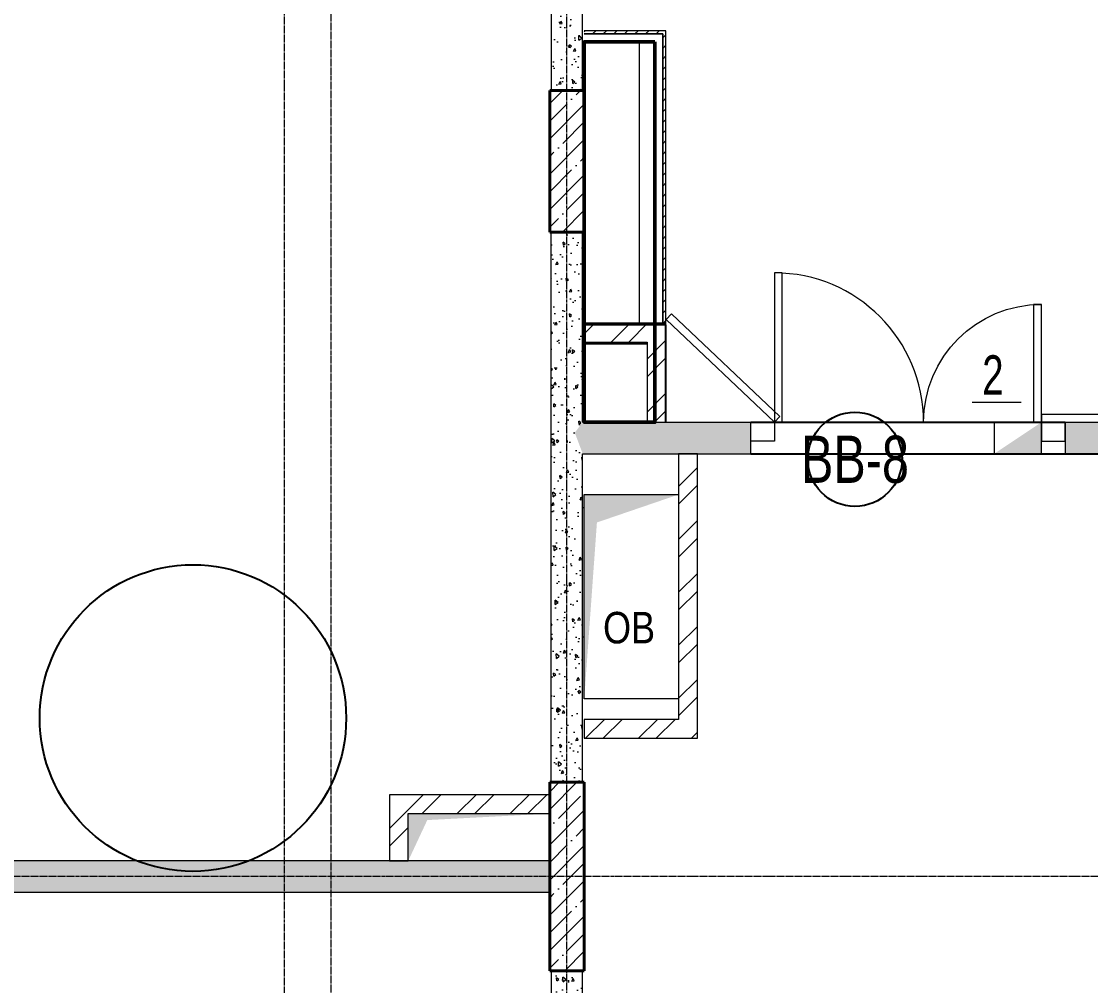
# Model space of a CAD drawing. Header units: millimetres. Extents: x -231292 to 573618, y -153144 to 564035.
# Drawn here: x 13212 to 20016, y 48536 to 54670 of the extents above; entities that cross this region are included whole.
import ezdxf
from ezdxf.enums import TextEntityAlignment as Align

# ---------------------------------------------------------------- set-up
doc = ezdxf.new("R2010")
doc.units = ezdxf.units.MM
doc.linetypes.add('CENTER2', pattern=[28.575, 19.05, -3.175, 3.175, -3.175])
doc.linetypes.add('HIDDEN2', pattern=[4.7625, 3.175, -1.5875])
doc.layers.get('0').update_dxf_attribs({"color": 250})
doc.layers.get('Defpoints').update_dxf_attribs({"color": 250})
for name, color, linetype, lineweight in [('!!! КОНСТРУКТИВ_несоответствия', 250, 'Continuous', 50), ('АР_Витраж марка', 250, 'Continuous', 9), ('АР_Двери_витраж', 250, 'Continuous', 9), ('АР_Колонны', 250, 'Continuous', 35), ('АР_Отв. марка', 250, 'Continuous', 9), ('АР_Отверстия', 250, 'Continuous', 9), ('АР_Стены ГКЛ', 250, 'Continuous', 15), ('АР_Стены ЖБ', 250, 'Continuous', 35), ('АР_Стены кирпич', 250, 'Continuous', 20), ('АР_Стены ПЕНОблок', 250, 'Continuous', 20), ('АР_Штриховка', 250, 'Continuous', 0), ('ОВ_Отопление', 250, 'Continuous', 0), ('ОВ_Шахты', 250, 'Continuous', 5), ('РД_Оси_100', 250, 'Continuous', 0), ('РД_проем_инж перемыч_фахверк', 250, 'Continuous', 18), ('СС_Отверстия', 250, 'Continuous', 9)]:
    doc.layers.add(name, color=color, linetype=linetype, lineweight=lineweight)
doc.layers.add('РД_Витраж_вн', color=250, linetype='Continuous')
doc.layers.add('РД_Проем', color=250, linetype='Continuous', lineweight=0, plot=False)
doc.styles.add('Arial0', font='arial.ttf')
doc.styles.add('Arial_09', font='ARIALN.TTF', dxfattribs={"width": 0.9})
doc.styles.add('style1', font='ARIALN.TTF')
pattern_1 = [(45, (8883.4, 13229.69), (-112.2532, 112.2532), []), (45, (8995.66, 13229.69), (-112.2532, 112.2532), [198.4375, -39.6875, 0, -39.6875])]
pattern_2 = [(45, (8883.4, 13229.69), (-168.3798, 168.3798), []), (45, (8995.66, 13229.69), (-168.3798, 168.3798), [])]
pattern_3 = [(45, (8883.4, 13229.69), (-168.3798, 168.3798), []), (45, (8995.66, 13229.69), (-168.3798, 168.3798), [])]

# ---------------------------------------------------------------- blocks, each defined once
blk = doc.blocks.new('СОШ_2200_АР_ОСИ_М100_28.05.24')
at = {"layer": 'РД_Оси_100', "linetype": 'CENTER2'}
blk.add_line((29555, 36000), (-5954.958, 36000), dxfattribs=at)
for points in [[(5849.555, 139938.679), (6000, 139538.679), (6000, -6194.559)], [(6300, -6195.83), (6300, 139538.679), (6450, 139938.679)], [(7800, -6155), (7800, 139938.679)]]:
    blk.add_lwpolyline(points, dxfattribs=at)
blk = doc.blocks.new('otv')
at = {"linetype": 'Continuous'}
blk.add_lwpolyline([(0, -1), (0, 0), (1, 0), (1, -1)], close=True, dxfattribs=at)
blk.add_solid([(0, -1), (0, 0), (0.1346, -0.1366), (1, 0)], dxfattribs=at)
blk = doc.blocks.new('MOK-МаркаПроема инж.')
blk.add_line((-1.328, -1.754), (1.802, -1.754))
at = {"color": 0, "style": 'Arial0', "width": 0.7}
blk.add_attdef('АР-ПРОЕМ:Коробка', text='', height=2.5, dxfattribs=at).set_placement((0, 0), align=Align.MIDDLE)
blk = doc.blocks.new('МаркаВитража1')
at = {"layer": 'Defpoints'}
blk.add_circle((0, 0), 3, dxfattribs=at)
at = {"color": 0, "linetype": 'ByBlock', "lineweight": -2, "style": 'Arial_09', "width": 0.9}
blk.add_attdef('АР-ОКНО:НАИМЕНОВАНИЕ', text='', height=3, dxfattribs=at).set_placement((0, 0), align=Align.MIDDLE)

msp = doc.modelspace()

# ---------------------------------------------------------------- hatches: boundary and pattern name
at = {"layer": 'АР_Стены ГКЛ', "linetype": 'Continuous', "lineweight": 0, "true_color": 0x000000}
h = msp.add_hatch(dxfattribs=at)
h.set_pattern_fill('ANSI31', color=18, scale=15, style=0)
h.set_pattern_definition([(45, (8883.46, 13219.686), (-33.67596, 33.67596), [])])
h.paths.add_polyline_path([(16793.458, 54609.686), (16793.458, 54589.686), (17293.458, 54589.686), (17313.458, 54609.686)], flags=0)
h = msp.add_hatch(dxfattribs=at)
h.set_pattern_fill('ANSI31', color=18, scale=15, angle=-360, style=0)
h.set_pattern_definition([(45, (8883.46, 13219.686), (-33.67596, 33.67596), [])])
h.paths.add_polyline_path([(17313.458, 54609.686), (17293.458, 54589.686), (17293.458, 52739.686), (17313.458, 52739.686)], flags=0)
at = {"layer": 'АР_Штриховка', "linetype": 'Continuous', "lineweight": 0}
h = msp.add_hatch(dxfattribs=at)
h.set_pattern_fill('AR-CONC', color=256, angle=45, style=0)
h.set_pattern_definition([(95, (8883.4, 13229.69), (140.09465, 117.5534), [19.05, -209.55]), (40, (8883.4, 13229.69), (-160.01845, 110.1767), [15.24, -167.6406]), (145.45144, (8895.08, 13239.48), (-19.9238, 227.7301), [16.19, -178.09024]), (91.1842, (8847.48, 13265.6), (221.4102, 161.9534), [28.575, -314.325]), (141.63556, (8865.93, 13279.1), (-7.0866, 342.8268), [24.285, -267.1356]), (36.18415, (8847.48, 13265.6), (-7.0866, 342.8268), [22.86, -251.4597]), (66, (8874.42, 13274.59), (179.52, 34.89515), [19.05, -209.55]), (11, (8874.42, 13274.59), (-86.5399, 173.9412), [15.24, -167.64]), (116.45145, (8889.38, 13277.5), (92.98005, 208.83634), [16.19, -178.0899]), (82.5, (8883.4, 13229.686), (-57.60547, 61.97341), [0, -165.608, 0, -170.18, 0, -168.275]), (52.5, (8883.4, 13229.69), (-23.58973, 118.087), [0, -97.028, 0, -161.798, 0, -64.135]), (12.5, (8843.35, 13189.634), (99.92786, 91.8262), [0, -63.5, 0, -198.12, 0, -262.89]), (2.5, (8825.39, 13171.67), (86.7639, 122.7224), [0, -82.55, 0, -131.572, 0, -186.69])])
h.paths.add_polyline_path([(16583.403, 54229.686), (16783.403, 54229.686), (16783.403, 54729.686), (16583.403, 54729.686)], flags=0)
h.paths.add_polyline_path([(16583.403, 57629.686), (16783.403, 57629.686), (16783.403, 57929.686), (16583.403, 57929.686)], flags=0)
at = {"layer": 'АР_Штриховка', "linetype": 'Continuous', "lineweight": 5}
h = msp.add_hatch(dxfattribs=at)
h.set_pattern_fill('ANSI35', color=256, scale=25, style=0)
h.set_pattern_definition(pattern_1)
h.paths.add_polyline_path([(16573.403, 53329.686), (16793.403, 53329.686), (16793.403, 54229.686), (16573.403, 54229.686)], flags=0)
at = {"layer": 'АР_Штриховка', "linetype": 'Continuous', "lineweight": 0}
h = msp.add_hatch(dxfattribs=at)
h.set_pattern_fill('AR-CONC', color=256, angle=45, style=0)
h.set_pattern_definition([(95, (8883.4, 13229.69), (140.09465, 117.5534), [19.05, -209.55]), (40, (8883.4, 13229.69), (-160.01845, 110.1767), [15.24, -167.6406]), (145.45144, (8895.08, 13239.48), (-19.9238, 227.7301), [16.19, -178.09024]), (91.1842, (8847.48, 13265.6), (221.4102, 161.9534), [28.575, -314.325]), (141.63556, (8865.93, 13279.1), (-7.0866, 342.8268), [24.285, -267.1356]), (36.18415, (8847.48, 13265.6), (-7.0866, 342.8268), [22.86, -251.4597]), (66, (8874.42, 13274.59), (179.52, 34.89515), [19.05, -209.55]), (11, (8874.42, 13274.59), (-86.5399, 173.9412), [15.24, -167.64]), (116.45145, (8889.38, 13277.5), (92.98005, 208.83634), [16.19, -178.0899]), (82.5, (8883.4, 13229.686), (-57.60547, 61.97341), [0, -165.608, 0, -170.18, 0, -168.275]), (52.5, (8883.4, 13229.69), (-23.58973, 118.087), [0, -97.028, 0, -161.798, 0, -64.135]), (12.5, (8843.35, 13189.634), (99.92786, 91.8262), [0, -63.5, 0, -198.12, 0, -262.89]), (2.5, (8825.39, 13171.67), (86.7639, 122.7224), [0, -82.55, 0, -131.572, 0, -186.69])])
h.paths.add_polyline_path([(16583.403, 49829.686), (16783.403, 49829.686), (16783.403, 50229.686), (16583.403, 50229.686)], flags=0)
h.paths.add_polyline_path([(16583.403, 50229.686), (16783.403, 50229.686), (16783.403, 51919.686), (16733.403, 52053.019), (16583.403, 52119.686)], flags=0)
h.paths.add_polyline_path([(16583.403, 52119.686), (16733.403, 52053.019), (16783.403, 52119.686), (16783.403, 52629.686), (16583.403, 52629.686)], flags=0)
h.paths.add_polyline_path([(16583.403, 52629.686), (16783.403, 52629.686), (16783.403, 53329.686), (16583.403, 53329.686)], flags=0)
h = msp.add_hatch(dxfattribs=at)
h.set_pattern_fill('ANSI32', color=256, scale=25, style=0)
h.set_pattern_definition(pattern_2)
h.paths.add_polyline_path([(16793.403, 52749.686), (16793.403, 52629.686), (17193.403, 52629.686), (17313.403, 52749.686)], flags=0)
h = msp.add_hatch(dxfattribs=at)
h.set_pattern_fill('ANSI32', color=256, scale=25, angle=-360, style=0)
h.set_pattern_definition(pattern_3)
h.paths.add_polyline_path([(17313.403, 52749.686), (17193.403, 52629.686), (17193.403, 52119.686), (17313.403, 52119.686)], flags=0)
h = msp.add_hatch(dxfattribs=at)
h.set_pattern_fill('AR-CONC', color=256, angle=45, style=0)
h.set_pattern_definition([(95, (8883.4, 13229.69), (140.09465, 117.5534), [19.05, -209.55]), (40, (8883.4, 13229.69), (-160.01845, 110.1767), [15.24, -167.6406]), (145.45144, (8895.08, 13239.48), (-19.9238, 227.7301), [16.19, -178.09024]), (91.1842, (8847.48, 13265.6), (221.4102, 161.9534), [28.575, -314.325]), (141.63556, (8865.93, 13279.1), (-7.0866, 342.8268), [24.285, -267.1356]), (36.18415, (8847.48, 13265.6), (-7.0866, 342.8268), [22.86, -251.4597]), (66, (8874.42, 13274.59), (179.52, 34.89515), [19.05, -209.55]), (11, (8874.42, 13274.59), (-86.5399, 173.9412), [15.24, -167.64]), (116.45145, (8889.38, 13277.5), (92.98005, 208.83634), [16.19, -178.0899]), (82.5, (8883.4, 13229.686), (-57.60547, 61.97341), [0, -165.608, 0, -170.18, 0, -168.275]), (52.5, (8883.4, 13229.69), (-23.58973, 118.087), [0, -97.028, 0, -161.798, 0, -64.135]), (12.5, (8843.35, 13189.634), (99.92786, 91.8262), [0, -63.5, 0, -198.12, 0, -262.89]), (2.5, (8825.39, 13171.67), (86.7639, 122.7224), [0, -82.55, 0, -131.572, 0, -186.69])])
h.paths.add_polyline_path([(21073.403, 51919.686), (21073.403, 52119.686), (20673.403, 52119.686), (20673.403, 51919.686)], flags=0)
h.paths.add_polyline_path([(20673.403, 51919.686), (20673.403, 52119.686), (19853.403, 52119.686), (19853.403, 51919.686)], flags=0)
h.paths.add_polyline_path([(17853.403, 51919.686), (17853.403, 52119.686), (17193.403, 52119.686), (17193.403, 51919.686)], flags=0)
h.paths.add_polyline_path([(17193.403, 51919.686), (17193.403, 52119.686), (16783.403, 52119.686), (16733.403, 52053.019), (16783.403, 51919.686)], flags=0)
h = msp.add_hatch(dxfattribs=at)
h.set_pattern_fill('ANSI32', color=256, scale=25, angle=-360, style=0)
h.set_pattern_definition(pattern_3)
h.paths.add_polyline_path([(17513.399, 51919.686), (17393.399, 51919.686), (17393.399, 50229.686), (17513.399, 50109.686)], flags=0)
h = msp.add_hatch(dxfattribs=at)
h.set_pattern_fill('ANSI32', color=256, scale=25, style=0)
h.set_pattern_definition([(45, (8883.4, 13229.69), (-168.3798, 168.3798), []), (45, (8995.66, 13229.69), (-168.3798, 168.3798), [])])
h.paths.add_polyline_path([(17513.399, 50109.686), (17393.399, 50229.686), (16793.403, 50229.686), (16793.403, 50109.686)], flags=0)
at = {"layer": 'АР_Штриховка', "linetype": 'Continuous', "lineweight": 5}
h = msp.add_hatch(dxfattribs=at)
h.set_pattern_fill('ANSI35', color=256, scale=25, style=0)
h.set_pattern_definition(pattern_1)
h.paths.add_polyline_path([(16573.403, 48629.686), (16793.403, 48629.686), (16793.403, 49829.686), (16573.403, 49829.686)], flags=0)
at = {"layer": 'АР_Штриховка', "linetype": 'Continuous', "lineweight": 0}
h = msp.add_hatch(dxfattribs=at)
h.set_pattern_fill('ANSI32', color=256, scale=25, style=0)
h.set_pattern_definition([(45, (8883.4, 13229.69), (-168.3798, 168.3798), []), (45, (8995.66, 13229.69), (-168.3798, 168.3798), [])])
h.paths.add_polyline_path([(15553.403, 49329.845), (15673.403, 49329.845), (15673.403, 49629.845), (15553.403, 49749.845)], flags=0)
h = msp.add_hatch(dxfattribs=at)
h.set_pattern_fill('ANSI32', color=256, scale=25, style=0)
h.set_pattern_definition(pattern_2)
h.paths.add_polyline_path([(15553.403, 49749.845), (15673.403, 49629.845), (16573.42, 49629.845), (16573.42, 49749.845)], flags=0)
h = msp.add_hatch(dxfattribs=at)
h.set_pattern_fill('AR-CONC', color=256, angle=45, style=0)
h.set_pattern_definition([(95, (8883.4, 13229.69), (140.09465, 117.5534), [19.05, -209.55]), (40, (8883.4, 13229.69), (-160.0185, 110.1767), [15.24, -167.6406]), (145.45144, (8895.08, 13239.48), (-19.9238, 227.7301), [16.19, -178.0902]), (91.1842, (8847.48, 13265.6), (221.4102, 161.9534), [28.575, -314.325]), (141.63556, (8865.93, 13279.1), (-7.0866, 342.8268), [24.285, -267.1356]), (36.18415, (8847.48, 13265.6), (-7.0866, 342.8268), [22.86, -251.4597]), (66, (8874.42, 13274.59), (179.52, 34.89515), [19.05, -209.55]), (11, (8874.42, 13274.59), (-86.5399, 173.9412), [15.24, -167.64]), (116.45145, (8889.38, 13277.5), (92.98005, 208.83634), [16.19, -178.0899]), (82.5, (8883.4, 13229.686), (-57.60547, 61.97341), [0, -165.608, 0, -170.18, 0, -168.275]), (52.5, (8883.4, 13229.69), (-23.58973, 118.087), [0, -97.028, 0, -161.798, 0, -64.135]), (12.5, (8843.35, 13189.634), (99.92786, 91.8262), [0, -63.5, 0, -198.12, 0, -262.89]), (2.5, (8825.39, 13171.67), (86.7639, 122.7224), [0, -82.55, 0, -131.572, 0, -186.69])])
h.paths.add_polyline_path([(9003.398, 49329.686), (9003.403, 49129.686), (16573.403, 49129.845), (16573.399, 49329.845)], flags=0)
h = msp.add_hatch(dxfattribs=at)
h.set_pattern_fill('AR-CONC', color=256, angle=45, style=0)
h.set_pattern_definition([(95, (8883.4, 13229.69), (140.09465, 117.5534), [19.05, -209.55]), (40, (8883.4, 13229.69), (-160.0185, 110.1767), [15.24, -167.6406]), (145.45144, (8895.08, 13239.48), (-19.9238, 227.7301), [16.19, -178.0902]), (91.1842, (8847.48, 13265.6), (221.4102, 161.9534), [28.575, -314.325]), (141.63556, (8865.93, 13279.1), (-7.0866, 342.8268), [24.285, -267.1356]), (36.18415, (8847.48, 13265.6), (-7.0866, 342.8268), [22.86, -251.4597]), (66, (8874.42, 13274.59), (179.52, 34.89515), [19.05, -209.55]), (11, (8874.42, 13274.59), (-86.5399, 173.9412), [15.24, -167.64]), (116.45145, (8889.38, 13277.5), (92.98005, 208.8363), [16.19, -178.0899]), (82.5, (8883.4, 13229.686), (-57.60547, 61.97341), [0, -165.608, 0, -170.18, 0, -168.275]), (52.5, (8883.4, 13229.69), (-23.58973, 118.087), [0, -97.028, 0, -161.798, 0, -64.135]), (12.5, (8843.35, 13189.634), (99.92786, 91.8262), [0, -63.5, 0, -198.12, 0, -262.89]), (2.5, (8825.39, 13171.67), (86.7639, 122.7224), [0, -82.55, 0, -131.572, 0, -186.69])])
h.paths.add_polyline_path([(16583.403, 44929.686), (16783.403, 44929.686), (16783.403, 45429.686), (16583.403, 45429.686)], flags=0)
h.paths.add_polyline_path([(16583.403, 48329.686), (16783.403, 48329.686), (16783.403, 48629.686), (16583.403, 48629.686)], flags=0)
at = {"layer": 'СС_Отверстия', "linetype": 'Continuous', "lineweight": 5}
for points in [[(19703.403, 51919.686), (19703.403, 52119.686), (19553.403, 52019.686)], [(19403.403, 51919.686), (19703.403, 51919.686), (19553.403, 52019.686)]]:
    msp.add_hatch(color=256, dxfattribs=at).paths.add_polyline_path(points, flags=0)

# ---------------------------------------------------------------- linework, layer by layer
at = {"layer": '!!! КОНСТРУКТИВ_несоответствия'}
msp.add_lwpolyline([(17243.458, 54539.686), (16793.458, 54539.686), (16793.458, 52119.686), (17243.458, 52119.686)], close=True, dxfattribs=at)
msp.add_circle((14303.359, 50237.685), 975.172)
at = {"layer": 'АР_Двери_витраж', "linetype": 'Continuous', "lineweight": 9}
for points in [[(18003.403, 52119.686), (18053.403, 52119.686), (18053.403, 53069.686), (18003.403, 53069.686)], [(19703.403, 52869.686), (19653.403, 52869.686), (19653.403, 52119.686), (19703.403, 52119.686)], [(18003.403, 51999.686), (17853.403, 51999.686), (17853.403, 52119.686), (18003.403, 52119.686)], [(19703.403, 51999.686), (19853.403, 51999.686), (19853.403, 52119.686), (19703.403, 52119.686)]]:
    msp.add_lwpolyline(points, close=True, dxfattribs=at)
at = {"layer": 'АР_Двери_витраж'}
for points in [[(17313.81, 52773.915), (17348.214, 52810.197), (18037.569, 52156.522), (18003.165, 52120.24)], [(20453.403, 52119.686), (20453.403, 52169.686), (19703.403, 52169.686), (19703.403, 52119.686)]]:
    msp.add_lwpolyline(points, close=True, dxfattribs=at)
at = {"layer": 'АР_Двери_витраж', "linetype": 'Continuous', "lineweight": 9}
msp.add_arc((18003.403, 52119.686), 950, 0, 90, dxfattribs=at)
at = {"layer": 'АР_Двери_витраж', "linetype": 'Continuous', "lineweight": 9, "extrusion": (0, 0, -1)}
msp.add_arc((-19703.403, 52119.686), 750, 0, 90, dxfattribs=at)
at = {"layer": 'АР_Колонны', "linetype": 'HIDDEN2', "lineweight": 25}
for p, q in [((16573.403, 54229.686), (16793.403, 54229.686)), ((16573.403, 53329.686), (16573.403, 54229.686)), ((16793.403, 54229.686), (16793.403, 53329.686)), ((16793.403, 53329.686), (16573.403, 53329.686)), ((16573.403, 49829.686), (16793.403, 49829.686)), ((16573.403, 48629.686), (16573.403, 49829.686)), ((16793.403, 49829.686), (16793.403, 48629.686)), ((16793.403, 48629.686), (16573.403, 48629.686))]:
    msp.add_line(p, q, dxfattribs=at)
at = {"layer": 'АР_Колонны', "linetype": 'Continuous', "lineweight": 35}
for p, q in [((16573.403, 54229.686), (16793.403, 54229.686)), ((16573.403, 53329.686), (16573.403, 54229.686)), ((16793.403, 53329.686), (16793.403, 54229.686)), ((16573.403, 53329.686), (16793.403, 53329.686)), ((16573.403, 49829.686), (16793.403, 49829.686)), ((16573.403, 48629.686), (16573.403, 49829.686)), ((16793.403, 48629.686), (16793.403, 49829.686)), ((16573.403, 48629.686), (16793.403, 48629.686))]:
    msp.add_line(p, q, dxfattribs=at)
at = {"layer": 'АР_Стены ГКЛ', "color": 18, "linetype": 'Continuous', "lineweight": 5, "true_color": 0x000000}
for p, q in [((17313.458, 54609.686), (16793.458, 54609.686)), ((17293.458, 54589.686), (16793.458, 54589.686)), ((16793.458, 54589.686), (17293.458, 54589.686)), ((17293.458, 52739.686), (17293.458, 54589.686)), ((17293.458, 54589.686), (17293.458, 52739.686)), ((17313.458, 52739.686), (17313.458, 54609.686)), ((17243.458, 52739.686), (17293.458, 52739.686)), ((17293.458, 52739.686), (17313.458, 52739.686))]:
    msp.add_line(p, q, dxfattribs=at)
at = {"layer": 'АР_Стены ЖБ', "linetype": 'Continuous', "lineweight": 40}
for p, q in [((16793.403, 54229.686), (16573.403, 54229.686)), ((16573.403, 54229.686), (16573.403, 53329.686)), ((16793.403, 53329.686), (16793.403, 54229.686)), ((16573.403, 53329.686), (16793.403, 53329.686)), ((16793.403, 49829.686), (16573.403, 49829.686)), ((16573.403, 49829.686), (16573.403, 48629.686)), ((16793.403, 48629.686), (16793.403, 49829.686)), ((16573.403, 48629.686), (16793.403, 48629.686))]:
    msp.add_line(p, q, dxfattribs=at)
at = {"layer": 'АР_Стены кирпич', "linetype": 'Continuous', "lineweight": 20}
for p, q in [((16793.403, 52749.686), (16793.403, 52629.686)), ((17313.403, 52749.686), (16793.403, 52749.686)), ((17313.403, 52119.686), (17313.403, 52749.686)), ((16793.403, 52629.686), (17193.403, 52629.686)), ((17193.403, 52629.686), (17193.403, 52119.686)), ((17193.403, 52119.686), (17313.403, 52119.686)), ((17513.399, 51919.686), (17393.399, 51919.686)), ((17393.399, 51919.686), (17393.399, 50229.686)), ((17513.399, 50109.686), (17513.399, 51919.686)), ((17393.399, 50229.686), (16793.403, 50229.686)), ((16793.403, 50229.686), (16793.403, 50109.686)), ((16793.403, 50109.686), (17513.399, 50109.686)), ((15553.403, 49749.845), (15553.403, 49329.845)), ((16573.42, 49749.845), (15553.403, 49749.845)), ((16573.42, 49629.845), (16573.42, 49749.845)), ((15673.403, 49329.845), (15673.403, 49629.845)), ((15673.403, 49629.845), (16573.42, 49629.845)), ((15553.403, 49329.845), (15673.403, 49329.845))]:
    msp.add_line(p, q, dxfattribs=at)
at = {"layer": 'АР_Стены кирпич', "color": 18, "linetype": 'Continuous', "lineweight": 25, "true_color": 0x000000}
for p, q in [((17313.458, 52739.686), (16793.458, 52739.686)), ((17313.463, 52119.686), (17313.458, 52739.686)), ((16793.458, 52619.686), (17193.458, 52619.686))]:
    msp.add_line(p, q, dxfattribs=at)
at = {"layer": 'АР_Стены ПЕНОблок', "linetype": 'Continuous', "lineweight": 20}
for p, q in [((16583.403, 54729.686), (16583.403, 54229.686)), ((16783.403, 54229.686), (16783.403, 54729.686)), ((16583.403, 54229.686), (16783.403, 54229.686)), ((16783.403, 53329.686), (16583.403, 53329.686)), ((16583.403, 49829.686), (16583.403, 53329.686)), ((16783.403, 52119.686), (16783.403, 53329.686)), ((16783.403, 52119.686), (17853.403, 52119.686)), ((17853.403, 51919.686), (17853.403, 52119.686)), ((19853.403, 52119.686), (21073.403, 52119.686)), ((19853.403, 52119.686), (19853.403, 51919.686)), ((16783.403, 51919.686), (17853.403, 51919.686)), ((16783.403, 49829.686), (16783.403, 51919.686)), ((16583.403, 49829.686), (16783.403, 49829.686)), ((16573.399, 49329.845), (9003.398, 49329.686)), ((16573.403, 49129.845), (16573.399, 49329.845)), ((9003.403, 49129.686), (16573.403, 49129.845)), ((16783.403, 48629.686), (16583.403, 48629.686)), ((16583.403, 48629.686), (16583.403, 48329.686)), ((16783.403, 48329.686), (16783.403, 48629.686))]:
    msp.add_line(p, q, dxfattribs=at)
at = {"layer": 'АР_Стены ПЕНОблок', "color": 18, "linetype": 'Continuous', "lineweight": 25, "true_color": 0x000000}
msp.add_line((19853.403, 51919.686), (20673.403, 51919.686), dxfattribs=at)
at = {"layer": 'ОВ_Отопление', "color": 18, "true_color": 0x000000}
for p, q in [((17143.458, 54539.686), (17143.458, 52739.686)), ((17143.458, 52739.686), (16793.458, 52739.686))]:
    msp.add_line(p, q, dxfattribs=at)
at = {"layer": 'РД_Витраж_вн', "linetype": 'Continuous', "lineweight": -3}
for p, q in [((17853.403, 52119.686), (19853.403, 52119.686)), ((17853.403, 51919.686), (19853.403, 51919.686))]:
    msp.add_line(p, q, dxfattribs=at)
at = {"layer": 'РД_Проем', "linetype": 'Continuous', "lineweight": 0}
for p, q in [((17853.403, 52119.686), (19853.403, 52119.686)), ((17853.403, 51919.686), (19853.403, 51919.686))]:
    msp.add_line(p, q, dxfattribs=at)
at = {"layer": 'РД_проем_инж перемыч_фахверк', "linetype": 'Continuous', "lineweight": 18}
for p, q in [((17853.403, 52119.686), (19853.403, 52119.686)), ((17853.403, 51919.686), (19853.403, 51919.686))]:
    msp.add_line(p, q, dxfattribs=at)
at = {"layer": 'СС_Отверстия', "linetype": 'Continuous', "lineweight": 9}
for p, q in [((19703.403, 52119.686), (19403.403, 52119.686)), ((19403.403, 51919.686), (19403.403, 52119.686)), ((19703.403, 51919.686), (19703.403, 52119.686)), ((19703.403, 51919.686), (19403.403, 51919.686))]:
    msp.add_line(p, q, dxfattribs=at)

# ---------------------------------------------------------------- block references
at = {"layer": 'АР_Витраж марка', "linetype": 'Continuous', "lineweight": 9, "xscale": 100, "yscale": 100, "zscale": 100}
msp.add_blockref('МаркаВитража1', (18516.152, 51884.239), dxfattribs=at).add_auto_attribs({'АР-ОКНО:НАИМЕНОВАНИЕ': 'ВВ-8'})
at = {"layer": 'АР_Отв. марка', "linetype": 'Continuous', "lineweight": 9, "xscale": 100, "yscale": 100, "zscale": 100}
msp.add_blockref('MOK-МаркаПроема инж.', (19394.004, 52422.427, 580), dxfattribs=at).add_auto_attribs({'АР-ПРОЕМ:Коробка': '2'})
at = {"layer": 'ОВ_Шахты'}
for p, xscale, yscale in [((16793.399, 51659.686), 600, 1300), ((15673.403, 49629.845), 900, 300)]:
    msp.add_blockref('otv', p, dxfattribs=dict(at, xscale=xscale, yscale=yscale))
at = {"layer": 'РД_Оси_100'}
msp.add_blockref('СОШ_2200_АР_ОСИ_М100_28.05.24', (8883.403, 13229.686), dxfattribs=at)

# ---------------------------------------------------------------- texts
at = {"layer": 'АР_Отверстия', "insert": (17078.685, 50811.699), "char_height": 200, "width": 800, "attachment_point": 5, "style": 'style1'}
msp.add_mtext('ОВ', dxfattribs=at)

doc.saveas('drawing.dxf')
